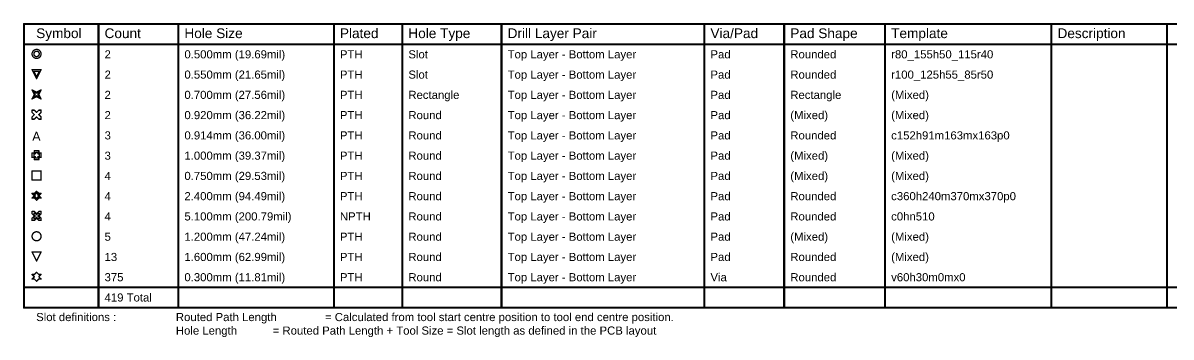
# Model space of a CAD drawing. Header units: inches. Extents: x 24 to 500, y 68 to 269.
# Drawn here: x 24.1 to 239.6, y 210.1 to 269.2 of the extents above; entities that cross this region are included whole.
import ezdxf

# ---------------------------------------------------------------- set-up
doc = ezdxf.new("R2010")
doc.units = ezdxf.units.IN
doc.layers.add('Drill Drawing', color=1, linetype='Continuous')
doc.styles.add('Arial', font='', dxfattribs={"height": 0.2})
doc.styles.get('Arial').set_extended_font_data('Arial')

msp = doc.modelspace()

# ---------------------------------------------------------------- linework, layer by layer
at = {"layer": 'Drill Drawing'}
for points in [[(24.27, 268.98, 0.381, 0.381, 0), (370.17, 268.98, 0.381, 0.381, 0)], [(24.27, 215.64, 0.381, 0.381, 0), (24.27, 268.98, 0.381, 0.381, 0)], [(38.26, 215.64, 0.381, 0.381, 0), (38.26, 268.98, 0.381, 0.381, 0)], [(53.24, 215.64, 0.381, 0.381, 0), (53.24, 268.98, 0.381, 0.381, 0)], [(82.45, 215.64, 0.381, 0.381, 0), (82.45, 268.98, 0.381, 0.381, 0)], [(95.29, 215.64, 0.381, 0.381, 0), (95.29, 268.98, 0.381, 0.381, 0)], [(113.93, 215.64, 0.381, 0.381, 0), (113.93, 268.98, 0.381, 0.381, 0)], [(152.02, 215.64, 0.381, 0.381, 0), (152.02, 268.98, 0.381, 0.381, 0)], [(167, 215.64, 0.381, 0.381, 0), (167, 268.98, 0.381, 0.381, 0)], [(185.95, 215.64, 0.381, 0.381, 0), (185.95, 268.98, 0.381, 0.381, 0)], [(217.18, 215.64, 0.381, 0.381, 0), (217.18, 268.98, 0.381, 0.381, 0)], [(238.87, 215.64, 0.381, 0.381, 0), (238.87, 268.98, 0.381, 0.381, 0)], [(24.27, 265.17, 0.381, 0.381, 0), (370.17, 265.17, 0.381, 0.381, 0)], [(25.79, 260.39, 0.254, 0.254, 0), (27.48, 260.39, 0.254, 0.254, 0)], [(25.79, 260.39, 0.254, 0.254, 0), (26.64, 258.7, 0.254, 0.254, 0)], [(26.13, 260.05, 0.254, 0.254, 0), (27.14, 260.05, 0.254, 0.254, 0)], [(26.13, 260.05, 0.254, 0.254, 0), (26.64, 259.04, 0.254, 0.254, 0)], [(26.64, 258.7, 0.254, 0.254, 0), (27.48, 260.39, 0.254, 0.254, 0)], [(26.64, 259.04, 0.254, 0.254, 0), (27.14, 260.05, 0.254, 0.254, 0)], [(25.79, 256.58, 0.254, 0.254, 0), (26.64, 256.16, 0.254, 0.254, 0)], [(25.79, 256.58, 0.254, 0.254, 0), (26.21, 255.73, 0.254, 0.254, 0)], [(26.64, 256.16, 0.254, 0.254, 0), (27.48, 256.58, 0.254, 0.254, 0)], [(27.06, 255.73, 0.254, 0.254, 0), (27.48, 256.58, 0.254, 0.254, 0)], [(25.79, 254.89, 0.254, 0.254, 0), (26.21, 255.73, 0.254, 0.254, 0)], [(25.79, 254.89, 0.254, 0.254, 0), (26.64, 255.31, 0.254, 0.254, 0)], [(26.13, 256.24, 0.254, 0.254, 0), (26.64, 255.99, 0.254, 0.254, 0)], [(26.13, 256.24, 0.254, 0.254, 0), (26.38, 255.73, 0.254, 0.254, 0)], [(26.13, 255.23, 0.254, 0.254, 0), (26.38, 255.73, 0.254, 0.254, 0)], [(26.13, 255.23, 0.254, 0.254, 0), (26.64, 255.48, 0.254, 0.254, 0)], [(26.64, 255.99, 0.254, 0.254, 0), (27.14, 256.24, 0.254, 0.254, 0)], [(26.64, 255.48, 0.254, 0.254, 0), (27.14, 255.23, 0.254, 0.254, 0)], [(26.64, 255.31, 0.254, 0.254, 0), (27.48, 254.89, 0.254, 0.254, 0)], [(26.89, 255.73, 0.254, 0.254, 0), (27.14, 256.24, 0.254, 0.254, 0)], [(26.89, 255.73, 0.254, 0.254, 0), (27.14, 255.23, 0.254, 0.254, 0)], [(27.06, 255.73, 0.254, 0.254, 0), (27.48, 254.89, 0.254, 0.254, 0)], [(25.79, 252.35, 0.254, 0.254, 0), (25.79, 252.77, 0.254, 0.254, 0)], [(25.79, 252.77, 0.254, 0.254, 0), (26.21, 252.77, 0.254, 0.254, 0)], [(25.79, 252.35, 0.254, 0.254, 0), (26.21, 251.92, 0.254, 0.254, 0)], [(26.21, 252.77, 0.254, 0.254, 0), (26.64, 252.35, 0.254, 0.254, 0)], [(26.64, 252.35, 0.254, 0.254, 0), (27.06, 252.77, 0.254, 0.254, 0)], [(27.06, 252.77, 0.254, 0.254, 0), (27.48, 252.77, 0.254, 0.254, 0)], [(27.06, 251.92, 0.254, 0.254, 0), (27.48, 252.35, 0.254, 0.254, 0)], [(27.48, 252.35, 0.254, 0.254, 0), (27.48, 252.77, 0.254, 0.254, 0)], [(25.79, 251.5, 0.254, 0.254, 0), (26.21, 251.92, 0.254, 0.254, 0)], [(25.79, 251.08, 0.254, 0.254, 0), (25.79, 251.5, 0.254, 0.254, 0)], [(25.79, 251.08, 0.254, 0.254, 0), (26.21, 251.08, 0.254, 0.254, 0)], [(26.21, 251.08, 0.254, 0.254, 0), (26.64, 251.5, 0.254, 0.254, 0)], [(26.64, 251.5, 0.254, 0.254, 0), (27.06, 251.08, 0.254, 0.254, 0)], [(27.06, 251.92, 0.254, 0.254, 0), (27.48, 251.5, 0.254, 0.254, 0)], [(27.06, 251.08, 0.254, 0.254, 0), (27.48, 251.08, 0.254, 0.254, 0)], [(27.48, 251.08, 0.254, 0.254, 0), (27.48, 251.5, 0.254, 0.254, 0)], [(25.79, 243.88, 0.254, 0.254, 0), (25.79, 244.73, 0.254, 0.254, 0)], [(25.79, 244.73, 0.254, 0.254, 0), (26.21, 244.73, 0.254, 0.254, 0)], [(25.79, 243.88, 0.254, 0.254, 0), (26.21, 243.88, 0.254, 0.254, 0)], [(26.13, 244.05, 0.254, 0.254, 0), (26.13, 244.56, 0.254, 0.254, 0)], [(26.13, 244.56, 0.254, 0.254, 0), (26.38, 244.56, 0.254, 0.254, 0)], [(26.13, 244.05, 0.254, 0.254, 0), (26.38, 244.05, 0.254, 0.254, 0)], [(26.21, 244.73, 0.254, 0.254, 0), (26.21, 245.15, 0.254, 0.254, 0)], [(26.21, 245.15, 0.254, 0.254, 0), (27.06, 245.15, 0.254, 0.254, 0)], [(26.21, 243.46, 0.254, 0.254, 0), (26.21, 243.88, 0.254, 0.254, 0)], [(26.21, 243.46, 0.254, 0.254, 0), (27.06, 243.46, 0.254, 0.254, 0)], [(26.38, 244.56, 0.254, 0.254, 0), (26.38, 244.81, 0.254, 0.254, 0)], [(26.38, 244.81, 0.254, 0.254, 0), (26.89, 244.81, 0.254, 0.254, 0)], [(26.38, 243.8, 0.254, 0.254, 0), (26.38, 244.05, 0.254, 0.254, 0)], [(26.38, 243.8, 0.254, 0.254, 0), (26.89, 243.8, 0.254, 0.254, 0)], [(26.89, 244.56, 0.254, 0.254, 0), (26.89, 244.81, 0.254, 0.254, 0)], [(26.89, 244.56, 0.254, 0.254, 0), (27.14, 244.56, 0.254, 0.254, 0)], [(26.89, 244.05, 0.254, 0.254, 0), (27.14, 244.05, 0.254, 0.254, 0)], [(26.89, 243.8, 0.254, 0.254, 0), (26.89, 244.05, 0.254, 0.254, 0)], [(27.06, 244.73, 0.254, 0.254, 0), (27.06, 245.15, 0.254, 0.254, 0)], [(27.06, 244.73, 0.254, 0.254, 0), (27.48, 244.73, 0.254, 0.254, 0)], [(27.06, 243.88, 0.254, 0.254, 0), (27.48, 243.88, 0.254, 0.254, 0)], [(27.06, 243.46, 0.254, 0.254, 0), (27.06, 243.88, 0.254, 0.254, 0)], [(27.14, 244.05, 0.254, 0.254, 0), (27.14, 244.56, 0.254, 0.254, 0)], [(27.48, 243.88, 0.254, 0.254, 0), (27.48, 244.73, 0.254, 0.254, 0)], [(25.79, 241.34, 0.254, 0.254, 0), (27.48, 241.34, 0.254, 0.254, 0)], [(25.79, 239.65, 0.254, 0.254, 0), (25.79, 241.34, 0.254, 0.254, 0)], [(27.48, 239.65, 0.254, 0.254, 0), (27.48, 241.34, 0.254, 0.254, 0)], [(25.79, 239.65, 0.254, 0.254, 0), (27.48, 239.65, 0.254, 0.254, 0)], [(25.79, 237.11, 0.254, 0.254, 0), (26.21, 236.68, 0.254, 0.254, 0)], [(25.79, 237.11, 0.254, 0.254, 0), (26.21, 237.11, 0.254, 0.254, 0)], [(26.21, 237.11, 0.254, 0.254, 0), (26.64, 237.53, 0.254, 0.254, 0)], [(26.38, 236.94, 0.254, 0.254, 0), (26.64, 237.19, 0.254, 0.254, 0)], [(26.64, 237.53, 0.254, 0.254, 0), (27.06, 237.11, 0.254, 0.254, 0)], [(26.64, 237.19, 0.254, 0.254, 0), (26.89, 236.94, 0.254, 0.254, 0)], [(27.06, 237.11, 0.254, 0.254, 0), (27.48, 237.11, 0.254, 0.254, 0)], [(27.06, 236.68, 0.254, 0.254, 0), (27.48, 237.11, 0.254, 0.254, 0)], [(25.79, 236.26, 0.254, 0.254, 0), (26.21, 236.68, 0.254, 0.254, 0)], [(25.79, 236.26, 0.254, 0.254, 0), (26.21, 236.26, 0.254, 0.254, 0)], [(26.13, 236.94, 0.254, 0.254, 0), (26.38, 236.68, 0.254, 0.254, 0)], [(26.13, 236.94, 0.254, 0.254, 0), (26.38, 236.94, 0.254, 0.254, 0)], [(26.13, 236.43, 0.254, 0.254, 0), (26.38, 236.68, 0.254, 0.254, 0)], [(26.13, 236.43, 0.254, 0.254, 0), (26.38, 236.43, 0.254, 0.254, 0)], [(26.21, 236.26, 0.254, 0.254, 0), (26.64, 235.84, 0.254, 0.254, 0)], [(26.38, 236.43, 0.254, 0.254, 0), (26.64, 236.18, 0.254, 0.254, 0)], [(26.64, 236.18, 0.254, 0.254, 0), (26.89, 236.43, 0.254, 0.254, 0)], [(26.64, 235.84, 0.254, 0.254, 0), (27.06, 236.26, 0.254, 0.254, 0)], [(26.89, 236.94, 0.254, 0.254, 0), (27.14, 236.94, 0.254, 0.254, 0)], [(26.89, 236.68, 0.254, 0.254, 0), (27.14, 236.94, 0.254, 0.254, 0)], [(26.89, 236.68, 0.254, 0.254, 0), (27.14, 236.43, 0.254, 0.254, 0)], [(26.89, 236.43, 0.254, 0.254, 0), (27.14, 236.43, 0.254, 0.254, 0)], [(27.06, 236.68, 0.254, 0.254, 0), (27.48, 236.26, 0.254, 0.254, 0)], [(27.06, 236.26, 0.254, 0.254, 0), (27.48, 236.26, 0.254, 0.254, 0)], [(25.79, 233.3, 0.254, 0.254, 0), (25.79, 233.72, 0.254, 0.254, 0)], [(25.79, 233.72, 0.254, 0.254, 0), (26.21, 233.72, 0.254, 0.254, 0)], [(25.79, 233.3, 0.254, 0.254, 0), (26.21, 232.87, 0.254, 0.254, 0)], [(25.79, 232.45, 0.254, 0.254, 0), (26.21, 232.87, 0.254, 0.254, 0)], [(26.13, 233.13, 0.254, 0.254, 0), (26.13, 233.38, 0.254, 0.254, 0)], [(26.13, 233.38, 0.254, 0.254, 0), (26.38, 233.38, 0.254, 0.254, 0)], [(26.13, 233.13, 0.254, 0.254, 0), (26.38, 232.87, 0.254, 0.254, 0)], [(26.13, 232.62, 0.254, 0.254, 0), (26.38, 232.87, 0.254, 0.254, 0)], [(26.21, 233.72, 0.254, 0.254, 0), (26.64, 233.3, 0.254, 0.254, 0)], [(26.38, 233.38, 0.254, 0.254, 0), (26.64, 233.13, 0.254, 0.254, 0)], [(26.64, 233.3, 0.254, 0.254, 0), (27.06, 233.72, 0.254, 0.254, 0)], [(26.64, 233.13, 0.254, 0.254, 0), (26.89, 233.38, 0.254, 0.254, 0)], [(26.89, 233.38, 0.254, 0.254, 0), (27.14, 233.38, 0.254, 0.254, 0)], [(26.89, 232.87, 0.254, 0.254, 0), (27.14, 233.13, 0.254, 0.254, 0)], [(26.89, 232.87, 0.254, 0.254, 0), (27.14, 232.62, 0.254, 0.254, 0)], [(27.06, 233.72, 0.254, 0.254, 0), (27.48, 233.72, 0.254, 0.254, 0)], [(27.06, 232.87, 0.254, 0.254, 0), (27.48, 233.3, 0.254, 0.254, 0)], [(27.06, 232.87, 0.254, 0.254, 0), (27.48, 232.45, 0.254, 0.254, 0)], [(27.14, 233.13, 0.254, 0.254, 0), (27.14, 233.38, 0.254, 0.254, 0)], [(27.48, 233.3, 0.254, 0.254, 0), (27.48, 233.72, 0.254, 0.254, 0)], [(25.79, 232.03, 0.254, 0.254, 0), (25.79, 232.45, 0.254, 0.254, 0)], [(25.79, 232.03, 0.254, 0.254, 0), (26.21, 232.03, 0.254, 0.254, 0)], [(26.13, 232.37, 0.254, 0.254, 0), (26.13, 232.62, 0.254, 0.254, 0)], [(26.13, 232.37, 0.254, 0.254, 0), (26.38, 232.37, 0.254, 0.254, 0)], [(26.21, 232.03, 0.254, 0.254, 0), (26.64, 232.45, 0.254, 0.254, 0)], [(26.38, 232.37, 0.254, 0.254, 0), (26.64, 232.62, 0.254, 0.254, 0)], [(26.64, 232.62, 0.254, 0.254, 0), (26.89, 232.37, 0.254, 0.254, 0)], [(26.64, 232.45, 0.254, 0.254, 0), (27.06, 232.03, 0.254, 0.254, 0)], [(26.89, 232.37, 0.254, 0.254, 0), (27.14, 232.37, 0.254, 0.254, 0)], [(27.06, 232.03, 0.254, 0.254, 0), (27.48, 232.03, 0.254, 0.254, 0)], [(27.14, 232.37, 0.254, 0.254, 0), (27.14, 232.62, 0.254, 0.254, 0)], [(27.48, 232.03, 0.254, 0.254, 0), (27.48, 232.45, 0.254, 0.254, 0)], [(25.79, 226.1, 0.254, 0.254, 0), (27.48, 226.1, 0.254, 0.254, 0)], [(25.79, 226.1, 0.254, 0.254, 0), (26.64, 224.41, 0.254, 0.254, 0)], [(26.64, 224.41, 0.254, 0.254, 0), (27.48, 226.1, 0.254, 0.254, 0)], [(26.21, 221.87, 0.254, 0.254, 0), (26.64, 222.29, 0.254, 0.254, 0)], [(26.64, 222.29, 0.254, 0.254, 0), (27.06, 221.87, 0.254, 0.254, 0)], [(25.79, 221.87, 0.254, 0.254, 0), (26.21, 221.44, 0.254, 0.254, 0)], [(25.79, 221.87, 0.254, 0.254, 0), (26.21, 221.87, 0.254, 0.254, 0)], [(25.79, 221.02, 0.254, 0.254, 0), (26.21, 221.44, 0.254, 0.254, 0)], [(25.79, 221.02, 0.254, 0.254, 0), (26.21, 221.02, 0.254, 0.254, 0)], [(26.21, 221.02, 0.254, 0.254, 0), (26.64, 220.6, 0.254, 0.254, 0)], [(26.64, 220.6, 0.254, 0.254, 0), (27.06, 221.02, 0.254, 0.254, 0)], [(27.06, 221.87, 0.254, 0.254, 0), (27.48, 221.87, 0.254, 0.254, 0)], [(27.06, 221.44, 0.254, 0.254, 0), (27.48, 221.87, 0.254, 0.254, 0)], [(27.06, 221.44, 0.254, 0.254, 0), (27.48, 221.02, 0.254, 0.254, 0)], [(27.06, 221.02, 0.254, 0.254, 0), (27.48, 221.02, 0.254, 0.254, 0)], [(24.27, 219.45, 0.381, 0.381, 0), (370.17, 219.45, 0.381, 0.381, 0)], [(24.27, 215.64, 0.381, 0.381, 0), (370.17, 215.64, 0.381, 0.381, 0)]]:
    msp.add_lwpolyline(points, format="xyseb", dxfattribs=at)
for points in [[(24.17, 268.98, 0.191, 0.191, 1), (24.36, 268.98, 0.191, 0.191, 1)], [(24.17, 268.98, 0.191, 0.191, 1), (24.36, 268.98, 0.191, 0.191, 1)], [(38.17, 268.98, 0.191, 0.191, 1), (38.36, 268.98, 0.191, 0.191, 1)], [(53.15, 268.98, 0.191, 0.191, 1), (53.34, 268.98, 0.191, 0.191, 1)], [(82.35, 268.98, 0.191, 0.191, 1), (82.54, 268.98, 0.191, 0.191, 1)], [(95.2, 268.98, 0.191, 0.191, 1), (95.39, 268.98, 0.191, 0.191, 1)], [(113.84, 268.98, 0.191, 0.191, 1), (114.03, 268.98, 0.191, 0.191, 1)], [(151.93, 268.98, 0.191, 0.191, 1), (152.12, 268.98, 0.191, 0.191, 1)], [(166.91, 268.98, 0.191, 0.191, 1), (167.1, 268.98, 0.191, 0.191, 1)], [(185.85, 268.98, 0.191, 0.191, 1), (186.04, 268.98, 0.191, 0.191, 1)], [(217.08, 268.98, 0.191, 0.191, 1), (217.28, 268.98, 0.191, 0.191, 1)], [(238.77, 268.98, 0.191, 0.191, 1), (238.96, 268.98, 0.191, 0.191, 1)], [(24.17, 265.17, 0.191, 0.191, 1), (24.36, 265.17, 0.191, 0.191, 1)], [(27.48, 263.35, 0.254, 0.254, 1), (25.79, 263.35, 0.254, 0.254, 1)], [(25.72, 263.35, 0.127, 0.127, 1), (25.85, 263.35, 0.127, 0.127, 1)], [(27.14, 263.35, 0.254, 0.254, 1), (26.13, 263.35, 0.254, 0.254, 1)], [(26.06, 263.35, 0.127, 0.127, 1), (26.19, 263.35, 0.127, 0.127, 1)], [(27.08, 263.35, 0.127, 0.127, 1), (27.21, 263.35, 0.127, 0.127, 1)], [(27.42, 263.35, 0.127, 0.127, 1), (27.55, 263.35, 0.127, 0.127, 1)], [(25.72, 260.39, 0.127, 0.127, 1), (25.85, 260.39, 0.127, 0.127, 1)], [(25.72, 260.39, 0.127, 0.127, 1), (25.85, 260.39, 0.127, 0.127, 1)], [(26.06, 260.05, 0.127, 0.127, 1), (26.19, 260.05, 0.127, 0.127, 1)], [(26.06, 260.05, 0.127, 0.127, 1), (26.19, 260.05, 0.127, 0.127, 1)], [(26.57, 259.04, 0.127, 0.127, 1), (26.7, 259.04, 0.127, 0.127, 1)], [(26.57, 259.04, 0.127, 0.127, 1), (26.7, 259.04, 0.127, 0.127, 1)], [(26.57, 258.7, 0.127, 0.127, 1), (26.7, 258.7, 0.127, 0.127, 1)], [(26.57, 258.7, 0.127, 0.127, 1), (26.7, 258.7, 0.127, 0.127, 1)], [(27.08, 260.05, 0.127, 0.127, 1), (27.21, 260.05, 0.127, 0.127, 1)], [(27.08, 260.05, 0.127, 0.127, 1), (27.21, 260.05, 0.127, 0.127, 1)], [(27.42, 260.39, 0.127, 0.127, 1), (27.55, 260.39, 0.127, 0.127, 1)], [(27.42, 260.39, 0.127, 0.127, 1), (27.55, 260.39, 0.127, 0.127, 1)], [(25.72, 256.58, 0.127, 0.127, 1), (25.85, 256.58, 0.127, 0.127, 1)], [(25.72, 256.58, 0.127, 0.127, 1), (25.85, 256.58, 0.127, 0.127, 1)], [(27.42, 256.58, 0.127, 0.127, 1), (27.55, 256.58, 0.127, 0.127, 1)], [(27.42, 256.58, 0.127, 0.127, 1), (27.55, 256.58, 0.127, 0.127, 1)], [(25.72, 254.89, 0.127, 0.127, 1), (25.85, 254.89, 0.127, 0.127, 1)], [(25.72, 254.89, 0.127, 0.127, 1), (25.85, 254.89, 0.127, 0.127, 1)], [(26.06, 256.24, 0.127, 0.127, 1), (26.19, 256.24, 0.127, 0.127, 1)], [(26.06, 256.24, 0.127, 0.127, 1), (26.19, 256.24, 0.127, 0.127, 1)], [(26.06, 255.23, 0.127, 0.127, 1), (26.19, 255.23, 0.127, 0.127, 1)], [(26.06, 255.23, 0.127, 0.127, 1), (26.19, 255.23, 0.127, 0.127, 1)], [(26.15, 255.73, 0.127, 0.127, 1), (26.28, 255.73, 0.127, 0.127, 1)], [(26.15, 255.73, 0.127, 0.127, 1), (26.28, 255.73, 0.127, 0.127, 1)], [(26.32, 255.73, 0.127, 0.127, 1), (26.44, 255.73, 0.127, 0.127, 1)], [(26.32, 255.73, 0.127, 0.127, 1), (26.44, 255.73, 0.127, 0.127, 1)], [(26.57, 256.16, 0.127, 0.127, 1), (26.7, 256.16, 0.127, 0.127, 1)], [(26.57, 256.16, 0.127, 0.127, 1), (26.7, 256.16, 0.127, 0.127, 1)], [(26.57, 255.99, 0.127, 0.127, 1), (26.7, 255.99, 0.127, 0.127, 1)], [(26.57, 255.99, 0.127, 0.127, 1), (26.7, 255.99, 0.127, 0.127, 1)], [(26.57, 255.48, 0.127, 0.127, 1), (26.7, 255.48, 0.127, 0.127, 1)], [(26.57, 255.48, 0.127, 0.127, 1), (26.7, 255.48, 0.127, 0.127, 1)], [(26.57, 255.31, 0.127, 0.127, 1), (26.7, 255.31, 0.127, 0.127, 1)], [(26.57, 255.31, 0.127, 0.127, 1), (26.7, 255.31, 0.127, 0.127, 1)], [(26.83, 255.73, 0.127, 0.127, 1), (26.95, 255.73, 0.127, 0.127, 1)], [(26.83, 255.73, 0.127, 0.127, 1), (26.95, 255.73, 0.127, 0.127, 1)], [(26.99, 255.73, 0.127, 0.127, 1), (27.12, 255.73, 0.127, 0.127, 1)], [(26.99, 255.73, 0.127, 0.127, 1), (27.12, 255.73, 0.127, 0.127, 1)], [(27.08, 256.24, 0.127, 0.127, 1), (27.21, 256.24, 0.127, 0.127, 1)], [(27.08, 256.24, 0.127, 0.127, 1), (27.21, 256.24, 0.127, 0.127, 1)], [(27.08, 255.23, 0.127, 0.127, 1), (27.21, 255.23, 0.127, 0.127, 1)], [(27.08, 255.23, 0.127, 0.127, 1), (27.21, 255.23, 0.127, 0.127, 1)], [(27.42, 254.89, 0.127, 0.127, 1), (27.55, 254.89, 0.127, 0.127, 1)], [(27.42, 254.89, 0.127, 0.127, 1), (27.55, 254.89, 0.127, 0.127, 1)], [(25.72, 252.77, 0.127, 0.127, 1), (25.85, 252.77, 0.127, 0.127, 1)], [(25.72, 252.77, 0.127, 0.127, 1), (25.85, 252.77, 0.127, 0.127, 1)], [(25.72, 252.35, 0.127, 0.127, 1), (25.85, 252.35, 0.127, 0.127, 1)], [(25.72, 252.35, 0.127, 0.127, 1), (25.85, 252.35, 0.127, 0.127, 1)], [(26.15, 252.77, 0.127, 0.127, 1), (26.28, 252.77, 0.127, 0.127, 1)], [(26.15, 252.77, 0.127, 0.127, 1), (26.28, 252.77, 0.127, 0.127, 1)], [(26.57, 252.35, 0.127, 0.127, 1), (26.7, 252.35, 0.127, 0.127, 1)], [(26.57, 252.35, 0.127, 0.127, 1), (26.7, 252.35, 0.127, 0.127, 1)], [(26.99, 252.77, 0.127, 0.127, 1), (27.12, 252.77, 0.127, 0.127, 1)], [(26.99, 252.77, 0.127, 0.127, 1), (27.12, 252.77, 0.127, 0.127, 1)], [(27.42, 252.77, 0.127, 0.127, 1), (27.55, 252.77, 0.127, 0.127, 1)], [(27.42, 252.77, 0.127, 0.127, 1), (27.55, 252.77, 0.127, 0.127, 1)], [(27.42, 252.35, 0.127, 0.127, 1), (27.55, 252.35, 0.127, 0.127, 1)], [(27.42, 252.35, 0.127, 0.127, 1), (27.55, 252.35, 0.127, 0.127, 1)], [(25.72, 251.5, 0.127, 0.127, 1), (25.85, 251.5, 0.127, 0.127, 1)], [(25.72, 251.5, 0.127, 0.127, 1), (25.85, 251.5, 0.127, 0.127, 1)], [(25.72, 251.08, 0.127, 0.127, 1), (25.85, 251.08, 0.127, 0.127, 1)], [(25.72, 251.08, 0.127, 0.127, 1), (25.85, 251.08, 0.127, 0.127, 1)], [(26.15, 251.92, 0.127, 0.127, 1), (26.28, 251.92, 0.127, 0.127, 1)], [(26.15, 251.92, 0.127, 0.127, 1), (26.28, 251.92, 0.127, 0.127, 1)], [(26.15, 251.08, 0.127, 0.127, 1), (26.28, 251.08, 0.127, 0.127, 1)], [(26.15, 251.08, 0.127, 0.127, 1), (26.28, 251.08, 0.127, 0.127, 1)], [(26.57, 251.5, 0.127, 0.127, 1), (26.7, 251.5, 0.127, 0.127, 1)], [(26.57, 251.5, 0.127, 0.127, 1), (26.7, 251.5, 0.127, 0.127, 1)], [(26.99, 251.92, 0.127, 0.127, 1), (27.12, 251.92, 0.127, 0.127, 1)], [(26.99, 251.92, 0.127, 0.127, 1), (27.12, 251.92, 0.127, 0.127, 1)], [(26.99, 251.08, 0.127, 0.127, 1), (27.12, 251.08, 0.127, 0.127, 1)], [(26.99, 251.08, 0.127, 0.127, 1), (27.12, 251.08, 0.127, 0.127, 1)], [(27.42, 251.5, 0.127, 0.127, 1), (27.55, 251.5, 0.127, 0.127, 1)], [(27.42, 251.5, 0.127, 0.127, 1), (27.55, 251.5, 0.127, 0.127, 1)], [(27.42, 251.08, 0.127, 0.127, 1), (27.55, 251.08, 0.127, 0.127, 1)], [(27.42, 251.08, 0.127, 0.127, 1), (27.55, 251.08, 0.127, 0.127, 1)], [(25.72, 244.73, 0.127, 0.127, 1), (25.85, 244.73, 0.127, 0.127, 1)], [(25.72, 244.73, 0.127, 0.127, 1), (25.85, 244.73, 0.127, 0.127, 1)], [(25.72, 243.88, 0.127, 0.127, 1), (25.85, 243.88, 0.127, 0.127, 1)], [(25.72, 243.88, 0.127, 0.127, 1), (25.85, 243.88, 0.127, 0.127, 1)], [(26.06, 244.56, 0.127, 0.127, 1), (26.19, 244.56, 0.127, 0.127, 1)], [(26.06, 244.56, 0.127, 0.127, 1), (26.19, 244.56, 0.127, 0.127, 1)], [(26.06, 244.05, 0.127, 0.127, 1), (26.19, 244.05, 0.127, 0.127, 1)], [(26.06, 244.05, 0.127, 0.127, 1), (26.19, 244.05, 0.127, 0.127, 1)], [(26.15, 245.15, 0.127, 0.127, 1), (26.28, 245.15, 0.127, 0.127, 1)], [(26.15, 245.15, 0.127, 0.127, 1), (26.28, 245.15, 0.127, 0.127, 1)], [(26.15, 244.73, 0.127, 0.127, 1), (26.28, 244.73, 0.127, 0.127, 1)], [(26.15, 244.73, 0.127, 0.127, 1), (26.28, 244.73, 0.127, 0.127, 1)], [(26.15, 243.88, 0.127, 0.127, 1), (26.28, 243.88, 0.127, 0.127, 1)], [(26.15, 243.88, 0.127, 0.127, 1), (26.28, 243.88, 0.127, 0.127, 1)], [(26.15, 243.46, 0.127, 0.127, 1), (26.28, 243.46, 0.127, 0.127, 1)], [(26.15, 243.46, 0.127, 0.127, 1), (26.28, 243.46, 0.127, 0.127, 1)], [(26.32, 244.81, 0.127, 0.127, 1), (26.44, 244.81, 0.127, 0.127, 1)], [(26.32, 244.81, 0.127, 0.127, 1), (26.44, 244.81, 0.127, 0.127, 1)], [(26.32, 244.56, 0.127, 0.127, 1), (26.44, 244.56, 0.127, 0.127, 1)], [(26.32, 244.56, 0.127, 0.127, 1), (26.44, 244.56, 0.127, 0.127, 1)], [(26.32, 244.05, 0.127, 0.127, 1), (26.44, 244.05, 0.127, 0.127, 1)], [(26.32, 244.05, 0.127, 0.127, 1), (26.44, 244.05, 0.127, 0.127, 1)], [(26.32, 243.8, 0.127, 0.127, 1), (26.44, 243.8, 0.127, 0.127, 1)], [(26.32, 243.8, 0.127, 0.127, 1), (26.44, 243.8, 0.127, 0.127, 1)], [(26.83, 244.81, 0.127, 0.127, 1), (26.95, 244.81, 0.127, 0.127, 1)], [(26.83, 244.81, 0.127, 0.127, 1), (26.95, 244.81, 0.127, 0.127, 1)], [(26.83, 244.56, 0.127, 0.127, 1), (26.95, 244.56, 0.127, 0.127, 1)], [(26.83, 244.56, 0.127, 0.127, 1), (26.95, 244.56, 0.127, 0.127, 1)], [(26.83, 244.05, 0.127, 0.127, 1), (26.95, 244.05, 0.127, 0.127, 1)], [(26.83, 244.05, 0.127, 0.127, 1), (26.95, 244.05, 0.127, 0.127, 1)], [(26.83, 243.8, 0.127, 0.127, 1), (26.95, 243.8, 0.127, 0.127, 1)], [(26.83, 243.8, 0.127, 0.127, 1), (26.95, 243.8, 0.127, 0.127, 1)], [(26.99, 245.15, 0.127, 0.127, 1), (27.12, 245.15, 0.127, 0.127, 1)], [(26.99, 245.15, 0.127, 0.127, 1), (27.12, 245.15, 0.127, 0.127, 1)], [(26.99, 244.73, 0.127, 0.127, 1), (27.12, 244.73, 0.127, 0.127, 1)], [(26.99, 244.73, 0.127, 0.127, 1), (27.12, 244.73, 0.127, 0.127, 1)], [(26.99, 243.88, 0.127, 0.127, 1), (27.12, 243.88, 0.127, 0.127, 1)], [(26.99, 243.88, 0.127, 0.127, 1), (27.12, 243.88, 0.127, 0.127, 1)], [(26.99, 243.46, 0.127, 0.127, 1), (27.12, 243.46, 0.127, 0.127, 1)], [(26.99, 243.46, 0.127, 0.127, 1), (27.12, 243.46, 0.127, 0.127, 1)], [(27.08, 244.56, 0.127, 0.127, 1), (27.21, 244.56, 0.127, 0.127, 1)], [(27.08, 244.56, 0.127, 0.127, 1), (27.21, 244.56, 0.127, 0.127, 1)], [(27.08, 244.05, 0.127, 0.127, 1), (27.21, 244.05, 0.127, 0.127, 1)], [(27.08, 244.05, 0.127, 0.127, 1), (27.21, 244.05, 0.127, 0.127, 1)], [(27.42, 244.73, 0.127, 0.127, 1), (27.55, 244.73, 0.127, 0.127, 1)], [(27.42, 244.73, 0.127, 0.127, 1), (27.55, 244.73, 0.127, 0.127, 1)], [(27.42, 243.88, 0.127, 0.127, 1), (27.55, 243.88, 0.127, 0.127, 1)], [(27.42, 243.88, 0.127, 0.127, 1), (27.55, 243.88, 0.127, 0.127, 1)], [(25.72, 241.34, 0.127, 0.127, 1), (25.85, 241.34, 0.127, 0.127, 1)], [(25.72, 241.34, 0.127, 0.127, 1), (25.85, 241.34, 0.127, 0.127, 1)], [(27.42, 241.34, 0.127, 0.127, 1), (27.55, 241.34, 0.127, 0.127, 1)], [(27.42, 241.34, 0.127, 0.127, 1), (27.55, 241.34, 0.127, 0.127, 1)], [(25.72, 239.65, 0.127, 0.127, 1), (25.85, 239.65, 0.127, 0.127, 1)], [(25.72, 239.65, 0.127, 0.127, 1), (25.85, 239.65, 0.127, 0.127, 1)], [(27.42, 239.65, 0.127, 0.127, 1), (27.55, 239.65, 0.127, 0.127, 1)], [(27.42, 239.65, 0.127, 0.127, 1), (27.55, 239.65, 0.127, 0.127, 1)], [(25.72, 237.11, 0.127, 0.127, 1), (25.85, 237.11, 0.127, 0.127, 1)], [(25.72, 237.11, 0.127, 0.127, 1), (25.85, 237.11, 0.127, 0.127, 1)], [(26.15, 237.11, 0.127, 0.127, 1), (26.28, 237.11, 0.127, 0.127, 1)], [(26.15, 237.11, 0.127, 0.127, 1), (26.28, 237.11, 0.127, 0.127, 1)], [(26.57, 237.53, 0.127, 0.127, 1), (26.7, 237.53, 0.127, 0.127, 1)], [(26.57, 237.53, 0.127, 0.127, 1), (26.7, 237.53, 0.127, 0.127, 1)], [(26.57, 237.19, 0.127, 0.127, 1), (26.7, 237.19, 0.127, 0.127, 1)], [(26.57, 237.19, 0.127, 0.127, 1), (26.7, 237.19, 0.127, 0.127, 1)], [(26.99, 237.11, 0.127, 0.127, 1), (27.12, 237.11, 0.127, 0.127, 1)], [(26.99, 237.11, 0.127, 0.127, 1), (27.12, 237.11, 0.127, 0.127, 1)], [(27.42, 237.11, 0.127, 0.127, 1), (27.55, 237.11, 0.127, 0.127, 1)], [(27.42, 237.11, 0.127, 0.127, 1), (27.55, 237.11, 0.127, 0.127, 1)], [(25.72, 236.26, 0.127, 0.127, 1), (25.85, 236.26, 0.127, 0.127, 1)], [(25.72, 236.26, 0.127, 0.127, 1), (25.85, 236.26, 0.127, 0.127, 1)], [(26.06, 236.94, 0.127, 0.127, 1), (26.19, 236.94, 0.127, 0.127, 1)], [(26.06, 236.94, 0.127, 0.127, 1), (26.19, 236.94, 0.127, 0.127, 1)], [(26.06, 236.43, 0.127, 0.127, 1), (26.19, 236.43, 0.127, 0.127, 1)], [(26.06, 236.43, 0.127, 0.127, 1), (26.19, 236.43, 0.127, 0.127, 1)], [(26.15, 236.68, 0.127, 0.127, 1), (26.28, 236.68, 0.127, 0.127, 1)], [(26.15, 236.68, 0.127, 0.127, 1), (26.28, 236.68, 0.127, 0.127, 1)], [(26.15, 236.26, 0.127, 0.127, 1), (26.28, 236.26, 0.127, 0.127, 1)], [(26.15, 236.26, 0.127, 0.127, 1), (26.28, 236.26, 0.127, 0.127, 1)], [(26.32, 236.94, 0.127, 0.127, 1), (26.44, 236.94, 0.127, 0.127, 1)], [(26.32, 236.94, 0.127, 0.127, 1), (26.44, 236.94, 0.127, 0.127, 1)], [(26.32, 236.68, 0.127, 0.127, 1), (26.44, 236.68, 0.127, 0.127, 1)], [(26.32, 236.68, 0.127, 0.127, 1), (26.44, 236.68, 0.127, 0.127, 1)], [(26.32, 236.43, 0.127, 0.127, 1), (26.44, 236.43, 0.127, 0.127, 1)], [(26.32, 236.43, 0.127, 0.127, 1), (26.44, 236.43, 0.127, 0.127, 1)], [(26.57, 236.18, 0.127, 0.127, 1), (26.7, 236.18, 0.127, 0.127, 1)], [(26.57, 236.18, 0.127, 0.127, 1), (26.7, 236.18, 0.127, 0.127, 1)], [(26.57, 235.84, 0.127, 0.127, 1), (26.7, 235.84, 0.127, 0.127, 1)], [(26.57, 235.84, 0.127, 0.127, 1), (26.7, 235.84, 0.127, 0.127, 1)], [(26.83, 236.94, 0.127, 0.127, 1), (26.95, 236.94, 0.127, 0.127, 1)], [(26.83, 236.94, 0.127, 0.127, 1), (26.95, 236.94, 0.127, 0.127, 1)], [(26.83, 236.68, 0.127, 0.127, 1), (26.95, 236.68, 0.127, 0.127, 1)], [(26.83, 236.68, 0.127, 0.127, 1), (26.95, 236.68, 0.127, 0.127, 1)], [(26.83, 236.43, 0.127, 0.127, 1), (26.95, 236.43, 0.127, 0.127, 1)], [(26.83, 236.43, 0.127, 0.127, 1), (26.95, 236.43, 0.127, 0.127, 1)], [(26.99, 236.68, 0.127, 0.127, 1), (27.12, 236.68, 0.127, 0.127, 1)], [(26.99, 236.68, 0.127, 0.127, 1), (27.12, 236.68, 0.127, 0.127, 1)], [(26.99, 236.26, 0.127, 0.127, 1), (27.12, 236.26, 0.127, 0.127, 1)], [(26.99, 236.26, 0.127, 0.127, 1), (27.12, 236.26, 0.127, 0.127, 1)], [(27.08, 236.94, 0.127, 0.127, 1), (27.21, 236.94, 0.127, 0.127, 1)], [(27.08, 236.94, 0.127, 0.127, 1), (27.21, 236.94, 0.127, 0.127, 1)], [(27.08, 236.43, 0.127, 0.127, 1), (27.21, 236.43, 0.127, 0.127, 1)], [(27.08, 236.43, 0.127, 0.127, 1), (27.21, 236.43, 0.127, 0.127, 1)], [(27.42, 236.26, 0.127, 0.127, 1), (27.55, 236.26, 0.127, 0.127, 1)], [(27.42, 236.26, 0.127, 0.127, 1), (27.55, 236.26, 0.127, 0.127, 1)], [(25.72, 233.72, 0.127, 0.127, 1), (25.85, 233.72, 0.127, 0.127, 1)], [(25.72, 233.72, 0.127, 0.127, 1), (25.85, 233.72, 0.127, 0.127, 1)], [(25.72, 233.3, 0.127, 0.127, 1), (25.85, 233.3, 0.127, 0.127, 1)], [(25.72, 233.3, 0.127, 0.127, 1), (25.85, 233.3, 0.127, 0.127, 1)], [(26.06, 233.38, 0.127, 0.127, 1), (26.19, 233.38, 0.127, 0.127, 1)], [(26.06, 233.38, 0.127, 0.127, 1), (26.19, 233.38, 0.127, 0.127, 1)], [(26.06, 233.13, 0.127, 0.127, 1), (26.19, 233.13, 0.127, 0.127, 1)], [(26.06, 233.13, 0.127, 0.127, 1), (26.19, 233.13, 0.127, 0.127, 1)], [(26.15, 233.72, 0.127, 0.127, 1), (26.28, 233.72, 0.127, 0.127, 1)], [(26.15, 233.72, 0.127, 0.127, 1), (26.28, 233.72, 0.127, 0.127, 1)], [(26.15, 232.87, 0.127, 0.127, 1), (26.28, 232.87, 0.127, 0.127, 1)], [(26.15, 232.87, 0.127, 0.127, 1), (26.28, 232.87, 0.127, 0.127, 1)], [(26.32, 233.38, 0.127, 0.127, 1), (26.44, 233.38, 0.127, 0.127, 1)], [(26.32, 233.38, 0.127, 0.127, 1), (26.44, 233.38, 0.127, 0.127, 1)], [(26.32, 232.87, 0.127, 0.127, 1), (26.44, 232.87, 0.127, 0.127, 1)], [(26.32, 232.87, 0.127, 0.127, 1), (26.44, 232.87, 0.127, 0.127, 1)], [(26.57, 233.3, 0.127, 0.127, 1), (26.7, 233.3, 0.127, 0.127, 1)], [(26.57, 233.3, 0.127, 0.127, 1), (26.7, 233.3, 0.127, 0.127, 1)], [(26.57, 233.13, 0.127, 0.127, 1), (26.7, 233.13, 0.127, 0.127, 1)], [(26.57, 233.13, 0.127, 0.127, 1), (26.7, 233.13, 0.127, 0.127, 1)], [(26.83, 233.38, 0.127, 0.127, 1), (26.95, 233.38, 0.127, 0.127, 1)], [(26.83, 233.38, 0.127, 0.127, 1), (26.95, 233.38, 0.127, 0.127, 1)], [(26.83, 232.87, 0.127, 0.127, 1), (26.95, 232.87, 0.127, 0.127, 1)], [(26.83, 232.87, 0.127, 0.127, 1), (26.95, 232.87, 0.127, 0.127, 1)], [(26.99, 233.72, 0.127, 0.127, 1), (27.12, 233.72, 0.127, 0.127, 1)], [(26.99, 233.72, 0.127, 0.127, 1), (27.12, 233.72, 0.127, 0.127, 1)], [(26.99, 232.87, 0.127, 0.127, 1), (27.12, 232.87, 0.127, 0.127, 1)], [(26.99, 232.87, 0.127, 0.127, 1), (27.12, 232.87, 0.127, 0.127, 1)], [(27.08, 233.38, 0.127, 0.127, 1), (27.21, 233.38, 0.127, 0.127, 1)], [(27.08, 233.38, 0.127, 0.127, 1), (27.21, 233.38, 0.127, 0.127, 1)], [(27.08, 233.13, 0.127, 0.127, 1), (27.21, 233.13, 0.127, 0.127, 1)], [(27.08, 233.13, 0.127, 0.127, 1), (27.21, 233.13, 0.127, 0.127, 1)], [(27.42, 233.72, 0.127, 0.127, 1), (27.55, 233.72, 0.127, 0.127, 1)], [(27.42, 233.72, 0.127, 0.127, 1), (27.55, 233.72, 0.127, 0.127, 1)], [(27.42, 233.3, 0.127, 0.127, 1), (27.55, 233.3, 0.127, 0.127, 1)], [(27.42, 233.3, 0.127, 0.127, 1), (27.55, 233.3, 0.127, 0.127, 1)], [(25.72, 232.45, 0.127, 0.127, 1), (25.85, 232.45, 0.127, 0.127, 1)], [(25.72, 232.45, 0.127, 0.127, 1), (25.85, 232.45, 0.127, 0.127, 1)], [(25.72, 232.03, 0.127, 0.127, 1), (25.85, 232.03, 0.127, 0.127, 1)], [(25.72, 232.03, 0.127, 0.127, 1), (25.85, 232.03, 0.127, 0.127, 1)], [(26.06, 232.62, 0.127, 0.127, 1), (26.19, 232.62, 0.127, 0.127, 1)], [(26.06, 232.62, 0.127, 0.127, 1), (26.19, 232.62, 0.127, 0.127, 1)], [(26.06, 232.37, 0.127, 0.127, 1), (26.19, 232.37, 0.127, 0.127, 1)], [(26.06, 232.37, 0.127, 0.127, 1), (26.19, 232.37, 0.127, 0.127, 1)], [(26.15, 232.03, 0.127, 0.127, 1), (26.28, 232.03, 0.127, 0.127, 1)], [(26.15, 232.03, 0.127, 0.127, 1), (26.28, 232.03, 0.127, 0.127, 1)], [(26.32, 232.37, 0.127, 0.127, 1), (26.44, 232.37, 0.127, 0.127, 1)], [(26.32, 232.37, 0.127, 0.127, 1), (26.44, 232.37, 0.127, 0.127, 1)], [(26.57, 232.62, 0.127, 0.127, 1), (26.7, 232.62, 0.127, 0.127, 1)], [(26.57, 232.62, 0.127, 0.127, 1), (26.7, 232.62, 0.127, 0.127, 1)], [(26.57, 232.45, 0.127, 0.127, 1), (26.7, 232.45, 0.127, 0.127, 1)], [(26.57, 232.45, 0.127, 0.127, 1), (26.7, 232.45, 0.127, 0.127, 1)], [(26.83, 232.37, 0.127, 0.127, 1), (26.95, 232.37, 0.127, 0.127, 1)], [(26.83, 232.37, 0.127, 0.127, 1), (26.95, 232.37, 0.127, 0.127, 1)], [(26.99, 232.03, 0.127, 0.127, 1), (27.12, 232.03, 0.127, 0.127, 1)], [(26.99, 232.03, 0.127, 0.127, 1), (27.12, 232.03, 0.127, 0.127, 1)], [(27.08, 232.62, 0.127, 0.127, 1), (27.21, 232.62, 0.127, 0.127, 1)], [(27.08, 232.62, 0.127, 0.127, 1), (27.21, 232.62, 0.127, 0.127, 1)], [(27.08, 232.37, 0.127, 0.127, 1), (27.21, 232.37, 0.127, 0.127, 1)], [(27.08, 232.37, 0.127, 0.127, 1), (27.21, 232.37, 0.127, 0.127, 1)], [(27.42, 232.45, 0.127, 0.127, 1), (27.55, 232.45, 0.127, 0.127, 1)], [(27.42, 232.45, 0.127, 0.127, 1), (27.55, 232.45, 0.127, 0.127, 1)], [(27.42, 232.03, 0.127, 0.127, 1), (27.55, 232.03, 0.127, 0.127, 1)], [(27.42, 232.03, 0.127, 0.127, 1), (27.55, 232.03, 0.127, 0.127, 1)], [(27.48, 229.06, 0.254, 0.254, 1), (25.79, 229.06, 0.254, 0.254, 1)], [(25.72, 229.06, 0.127, 0.127, 1), (25.85, 229.06, 0.127, 0.127, 1)], [(27.42, 229.06, 0.127, 0.127, 1), (27.55, 229.06, 0.127, 0.127, 1)], [(25.72, 226.1, 0.127, 0.127, 1), (25.85, 226.1, 0.127, 0.127, 1)], [(25.72, 226.1, 0.127, 0.127, 1), (25.85, 226.1, 0.127, 0.127, 1)], [(26.57, 224.41, 0.127, 0.127, 1), (26.7, 224.41, 0.127, 0.127, 1)], [(26.57, 224.41, 0.127, 0.127, 1), (26.7, 224.41, 0.127, 0.127, 1)], [(27.42, 226.1, 0.127, 0.127, 1), (27.55, 226.1, 0.127, 0.127, 1)], [(27.42, 226.1, 0.127, 0.127, 1), (27.55, 226.1, 0.127, 0.127, 1)], [(26.57, 222.29, 0.127, 0.127, 1), (26.7, 222.29, 0.127, 0.127, 1)], [(26.57, 222.29, 0.127, 0.127, 1), (26.7, 222.29, 0.127, 0.127, 1)], [(25.72, 221.87, 0.127, 0.127, 1), (25.85, 221.87, 0.127, 0.127, 1)], [(25.72, 221.87, 0.127, 0.127, 1), (25.85, 221.87, 0.127, 0.127, 1)], [(25.72, 221.02, 0.127, 0.127, 1), (25.85, 221.02, 0.127, 0.127, 1)], [(25.72, 221.02, 0.127, 0.127, 1), (25.85, 221.02, 0.127, 0.127, 1)], [(26.15, 221.87, 0.127, 0.127, 1), (26.28, 221.87, 0.127, 0.127, 1)], [(26.15, 221.87, 0.127, 0.127, 1), (26.28, 221.87, 0.127, 0.127, 1)], [(26.15, 221.44, 0.127, 0.127, 1), (26.28, 221.44, 0.127, 0.127, 1)], [(26.15, 221.44, 0.127, 0.127, 1), (26.28, 221.44, 0.127, 0.127, 1)], [(26.15, 221.02, 0.127, 0.127, 1), (26.28, 221.02, 0.127, 0.127, 1)], [(26.15, 221.02, 0.127, 0.127, 1), (26.28, 221.02, 0.127, 0.127, 1)], [(26.57, 220.6, 0.127, 0.127, 1), (26.7, 220.6, 0.127, 0.127, 1)], [(26.57, 220.6, 0.127, 0.127, 1), (26.7, 220.6, 0.127, 0.127, 1)], [(26.99, 221.87, 0.127, 0.127, 1), (27.12, 221.87, 0.127, 0.127, 1)], [(26.99, 221.87, 0.127, 0.127, 1), (27.12, 221.87, 0.127, 0.127, 1)], [(26.99, 221.44, 0.127, 0.127, 1), (27.12, 221.44, 0.127, 0.127, 1)], [(26.99, 221.44, 0.127, 0.127, 1), (27.12, 221.44, 0.127, 0.127, 1)], [(26.99, 221.02, 0.127, 0.127, 1), (27.12, 221.02, 0.127, 0.127, 1)], [(26.99, 221.02, 0.127, 0.127, 1), (27.12, 221.02, 0.127, 0.127, 1)], [(27.42, 221.87, 0.127, 0.127, 1), (27.55, 221.87, 0.127, 0.127, 1)], [(27.42, 221.87, 0.127, 0.127, 1), (27.55, 221.87, 0.127, 0.127, 1)], [(27.42, 221.02, 0.127, 0.127, 1), (27.55, 221.02, 0.127, 0.127, 1)], [(27.42, 221.02, 0.127, 0.127, 1), (27.55, 221.02, 0.127, 0.127, 1)], [(24.17, 219.45, 0.191, 0.191, 1), (24.36, 219.45, 0.191, 0.191, 1)], [(24.17, 215.64, 0.191, 0.191, 1), (24.36, 215.64, 0.191, 0.191, 1)], [(24.17, 215.64, 0.191, 0.191, 1), (24.36, 215.64, 0.191, 0.191, 1)], [(38.17, 215.64, 0.191, 0.191, 1), (38.36, 215.64, 0.191, 0.191, 1)], [(53.15, 215.64, 0.191, 0.191, 1), (53.34, 215.64, 0.191, 0.191, 1)], [(82.35, 215.64, 0.191, 0.191, 1), (82.54, 215.64, 0.191, 0.191, 1)], [(95.2, 215.64, 0.191, 0.191, 1), (95.39, 215.64, 0.191, 0.191, 1)], [(113.84, 215.64, 0.191, 0.191, 1), (114.03, 215.64, 0.191, 0.191, 1)], [(151.93, 215.64, 0.191, 0.191, 1), (152.12, 215.64, 0.191, 0.191, 1)], [(166.91, 215.64, 0.191, 0.191, 1), (167.1, 215.64, 0.191, 0.191, 1)], [(185.85, 215.64, 0.191, 0.191, 1), (186.04, 215.64, 0.191, 0.191, 1)], [(217.08, 215.64, 0.191, 0.191, 1), (217.28, 215.64, 0.191, 0.191, 1)], [(238.77, 215.64, 0.191, 0.191, 1), (238.96, 215.64, 0.191, 0.191, 1)]]:
    msp.add_lwpolyline(points, format="xyseb", close=True, dxfattribs=at)

# ---------------------------------------------------------------- texts
at = {"layer": 'Drill Drawing', "style": 'Arial'}
for s, height, p in [('Symbol', 1.829, (26.56, 266.32)), ('Count', 1.829, (39.4, 266.32)), ('Hole Size', 1.829, (54.39, 266.32)), ('Plated', 1.829, (83.59, 266.32)), ('Hole Type', 1.829, (96.44, 266.32)), ('Drill Layer Pair', 1.8288, (115.08, 266.32)), ('Via/Pad', 1.829, (153.16, 266.32)), ('Pad Shape', 1.829, (168.15, 266.32)), ('Template', 1.829, (187.09, 266.32)), ('Description', 1.8288, (218.32, 266.32)), ('2', 1.52, (39.4, 262.51)), ('0.500mm (19.69mil)', 1.524, (54.39, 262.51)), ('PTH', 1.524, (83.59, 262.51)), ('Slot', 1.524, (96.44, 262.51)), ('Top Layer - Bottom Layer', 1.524, (115.08, 262.51)), ('Pad', 1.524, (153.16, 262.51)), ('Rounded', 1.524, (168.15, 262.51)), ('r80_155h50_115r40', 1.524, (187.09, 262.51)), ('2', 1.52, (39.4, 258.7)), ('0.550mm (21.65mil)', 1.524, (54.39, 258.7)), ('PTH', 1.524, (83.59, 258.7)), ('Slot', 1.524, (96.44, 258.7)), ('Top Layer - Bottom Layer', 1.524, (115.08, 258.7)), ('Pad', 1.524, (153.16, 258.7)), ('Rounded', 1.524, (168.15, 258.7)), ('r100_125h55_85r50', 1.524, (187.09, 258.7)), ('2', 1.52, (39.4, 254.89)), ('0.700mm (27.56mil)', 1.524, (54.39, 254.89)), ('PTH', 1.524, (83.59, 254.89)), ('Rectangle', 1.524, (96.44, 254.89)), ('Top Layer - Bottom Layer', 1.524, (115.08, 254.89)), ('Pad', 1.524, (153.16, 254.89)), ('Rectangle', 1.524, (168.15, 254.89)), ('(Mixed)', 1.524, (187.09, 254.89)), ('2', 1.52, (39.4, 251.08)), ('0.920mm (36.22mil)', 1.524, (54.39, 251.08)), ('PTH', 1.524, (83.59, 251.08)), ('Round', 1.524, (96.44, 251.08)), ('Top Layer - Bottom Layer', 1.524, (115.08, 251.08)), ('Pad', 1.524, (153.16, 251.08)), ('(Mixed)', 1.524, (168.15, 251.08)), ('(Mixed)', 1.524, (187.09, 251.08)), ('A', 1.69, (25.82, 247.01)), ('3', 1.52, (39.4, 247.27)), ('0.914mm (36.00mil)', 1.524, (54.39, 247.27)), ('PTH', 1.524, (83.59, 247.27)), ('Round', 1.524, (96.44, 247.27)), ('Top Layer - Bottom Layer', 1.524, (115.08, 247.27)), ('Pad', 1.524, (153.16, 247.27)), ('Rounded', 1.524, (168.15, 247.27)), ('c152h91m163mx163p0', 1.524, (187.09, 247.27)), ('3', 1.52, (39.4, 243.46)), ('1.000mm (39.37mil)', 1.524, (54.39, 243.46)), ('PTH', 1.524, (83.59, 243.46)), ('Round', 1.524, (96.44, 243.46)), ('Top Layer - Bottom Layer', 1.524, (115.08, 243.46)), ('Pad', 1.524, (153.16, 243.46)), ('(Mixed)', 1.524, (168.15, 243.46)), ('(Mixed)', 1.524, (187.09, 243.46)), ('4', 1.52, (39.4, 239.65)), ('0.750mm (29.53mil)', 1.524, (54.39, 239.65)), ('PTH', 1.524, (83.59, 239.65)), ('Round', 1.524, (96.44, 239.65)), ('Top Layer - Bottom Layer', 1.524, (115.08, 239.65)), ('Pad', 1.524, (153.16, 239.65)), ('(Mixed)', 1.524, (168.15, 239.65)), ('(Mixed)', 1.524, (187.09, 239.65)), ('4', 1.52, (39.4, 235.84)), ('2.400mm (94.49mil)', 1.524, (54.39, 235.84)), ('PTH', 1.524, (83.59, 235.84)), ('Round', 1.524, (96.44, 235.84)), ('Top Layer - Bottom Layer', 1.524, (115.08, 235.84)), ('Pad', 1.524, (153.16, 235.84)), ('Rounded', 1.524, (168.15, 235.84)), ('c360h240m370mx370p0', 1.524, (187.09, 235.84)), ('4', 1.52, (39.4, 232.03)), ('5.100mm (200.79mil)', 1.524, (54.39, 232.03)), ('NPTH', 1.524, (83.59, 232.03)), ('Round', 1.524, (96.44, 232.03)), ('Top Layer - Bottom Layer', 1.524, (115.08, 232.03)), ('Pad', 1.524, (153.16, 232.03)), ('Rounded', 1.524, (168.15, 232.03)), ('c0hn510', 1.524, (187.09, 232.03)), ('5', 1.52, (39.4, 228.22)), ('1.200mm (47.24mil)', 1.524, (54.39, 228.22)), ('PTH', 1.524, (83.59, 228.22)), ('Round', 1.524, (96.44, 228.22)), ('Top Layer - Bottom Layer', 1.524, (115.08, 228.22)), ('Pad', 1.524, (153.16, 228.22)), ('(Mixed)', 1.524, (168.15, 228.22)), ('(Mixed)', 1.524, (187.09, 228.22)), ('13', 1.524, (39.4, 224.41)), ('1.600mm (62.99mil)', 1.524, (54.39, 224.41)), ('PTH', 1.524, (83.59, 224.41)), ('Round', 1.524, (96.44, 224.41)), ('Top Layer - Bottom Layer', 1.524, (115.08, 224.41)), ('Pad', 1.524, (153.16, 224.41)), ('Rounded', 1.524, (168.15, 224.41)), ('(Mixed)', 1.524, (187.09, 224.41)), ('375', 1.524, (39.4, 220.6)), ('0.300mm (11.81mil)', 1.524, (54.39, 220.6)), ('PTH', 1.524, (83.59, 220.6)), ('Round', 1.524, (96.44, 220.6)), ('Top Layer - Bottom Layer', 1.524, (115.08, 220.6)), ('Via', 1.524, (153.16, 220.6)), ('Rounded', 1.524, (168.15, 220.6)), ('v60h30m0mx0', 1.524, (187.09, 220.6)), ('419 Total', 1.524, (39.4, 216.79)), ('Slot definitions :', 1.524, (26.56, 213.11)), ('Routed Path Length', 1.524, (52.79, 213.11)), ('= Calculated from tool start centre position to tool end centre position.', 1.524, (80.79, 213.11)), ('Hole Length', 1.524, (52.79, 210.57)), (' = Routed Path Length + Tool Size = Slot length as defined in the PCB layout', 1.524, (70.38, 210.57))]:
    msp.add_text(s, height=height, dxfattribs=at).set_placement(p)

doc.saveas('drawing.dxf')
